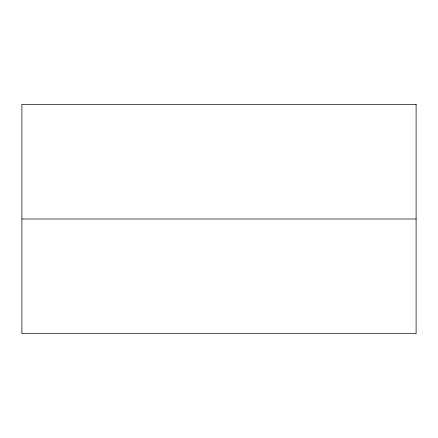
<?xml version="1.0" encoding="UTF-8"?>
<svg xmlns="http://www.w3.org/2000/svg" width="438" height="438" viewBox="0 0 438 438"><rect width="100%" height="100%" fill="white"/><g stroke="black" fill="none" stroke-linecap="round" stroke-linejoin="round"><path stroke-width="0.66" d="M21.9 219L416.1 219M416.1 104.326L21.9 104.326L21.9 333.674L416.1 333.674L416.1 104.326"/></g></svg>
